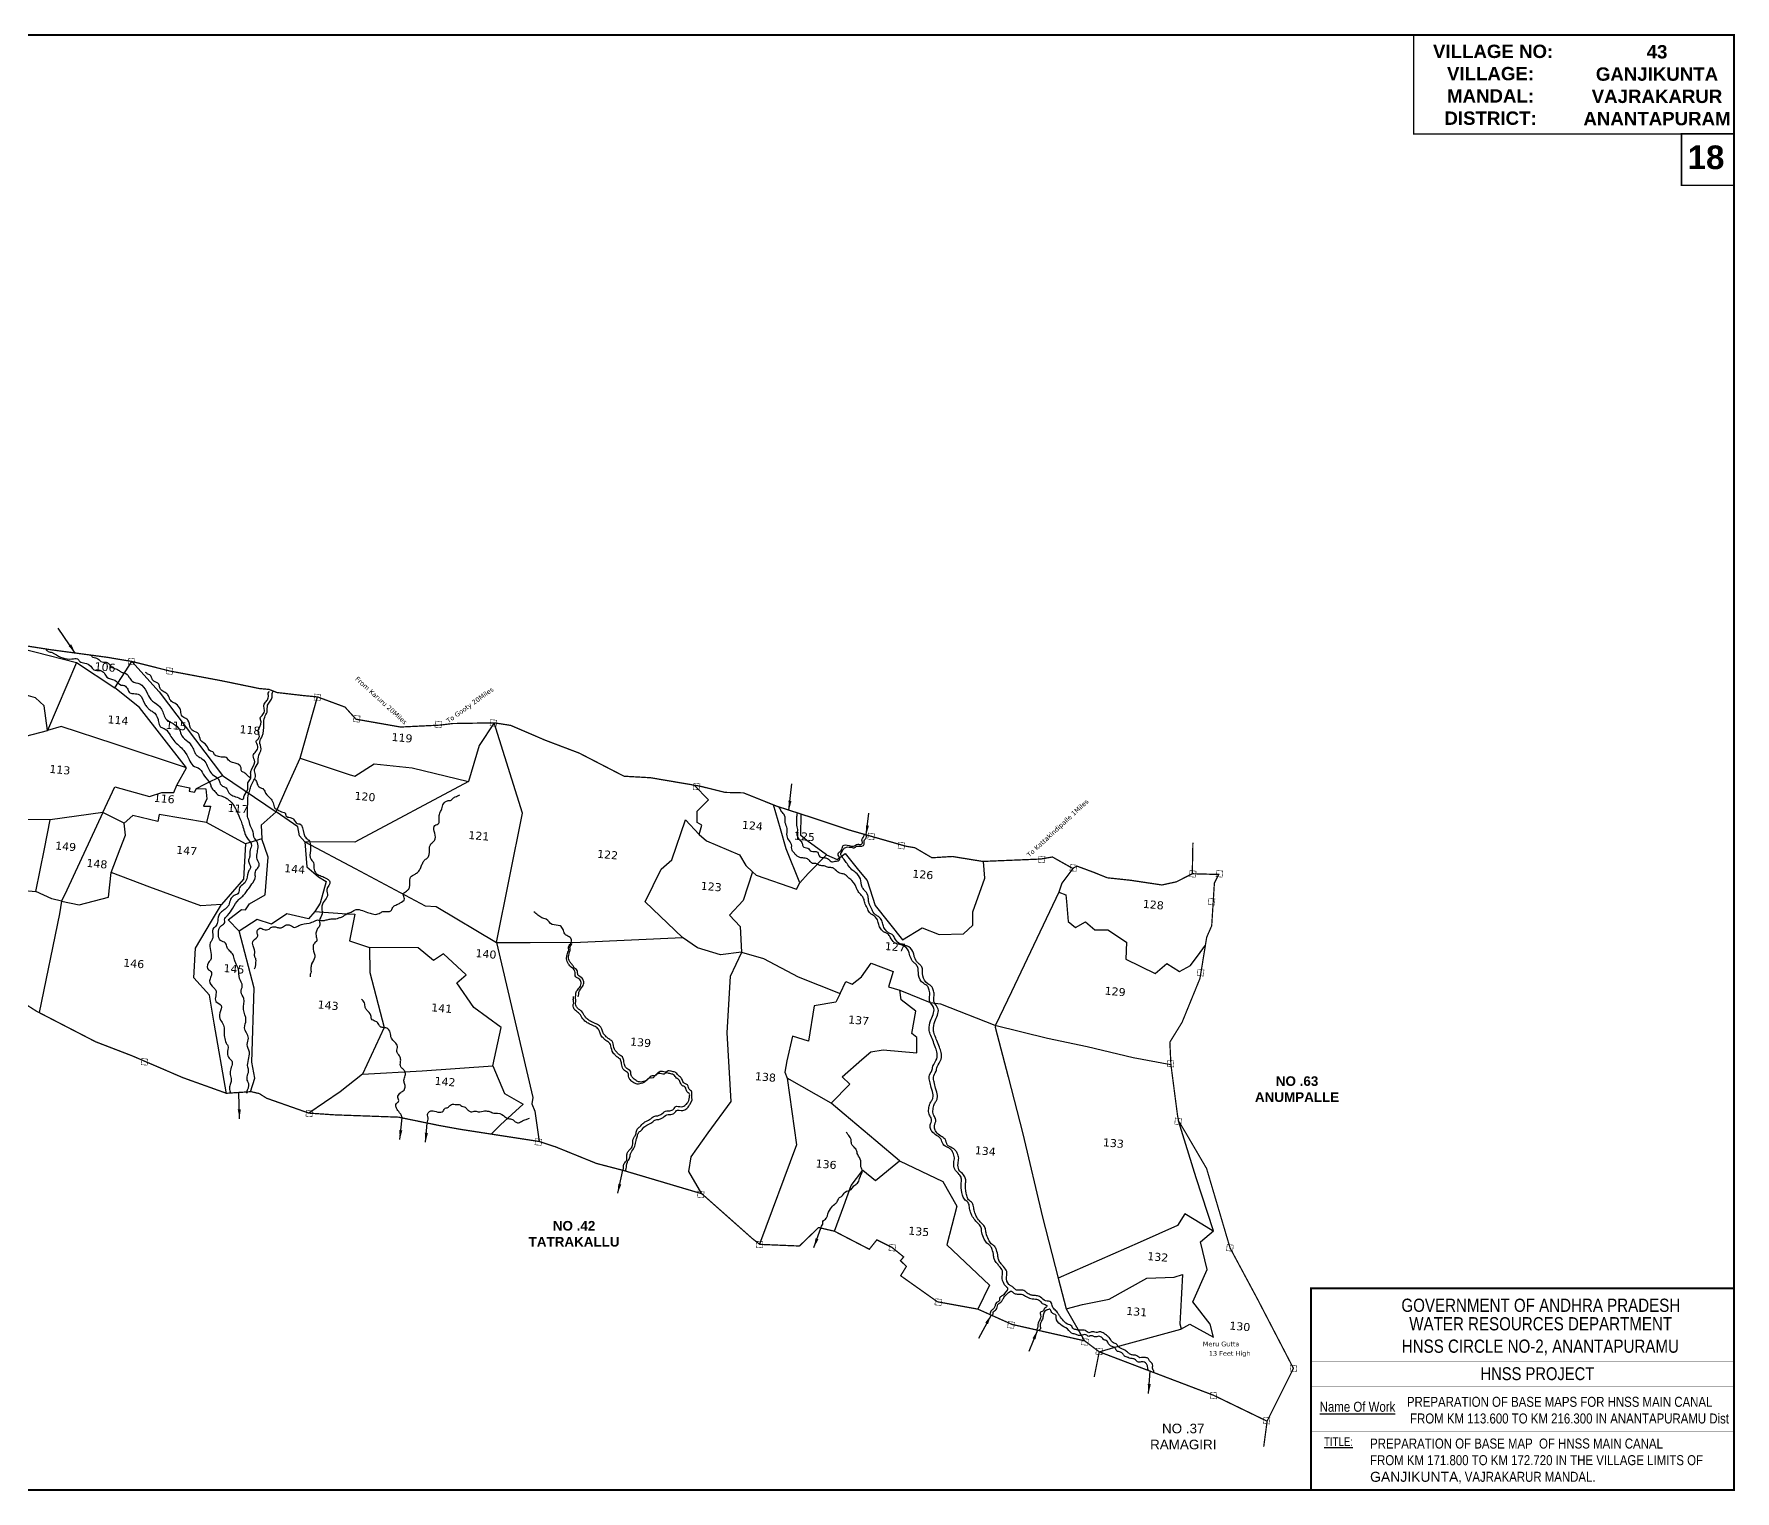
# Model space of a CAD drawing. Header units: inches. Extents: x 749926 to 764968, y 1657896 to 1663187.
# Drawn here: x 759567 to 764968, y 1657896 to 1662519 of the extents above; entities that cross this region are included whole.
import ezdxf
from ezdxf.enums import TextEntityAlignment as Align

# ---------------------------------------------------------------- set-up
doc = ezdxf.new("R2010")
doc.units = ezdxf.units.IN
doc.header["$MEASUREMENT"] = 0
doc.linetypes.add('ACAD_ISO02W100', pattern=[15, 12, -3])
for name, color, linetype in [('CSMark', 72, 'Continuous'), ('FRAME 025', 7, 'Continuous'), ('PLOT', 7, 'Continuous'), ('PLOT NO', 7, 'Continuous'), ('ROADS', 6, 'Continuous'), ('STRUCTURE', 5, 'Continuous'), ('TANKS-STREAM', 4, 'Continuous'), ('TITLEBLOCK', 7, 'Continuous'), ('VILLAGE BOUNDRY', 5, 'Continuous'), ('VILLAGE STONES', 240, 'Continuous')]:
    doc.layers.add(name, color=color, linetype=linetype)
doc.styles.add('ARIALN', font='ARIALN_1.TTF')
doc.styles.get("Standard").update_dxf_attribs({"font": 'verdana_0.ttf'})
doc.dimstyles.get("Standard").update_dxf_attribs({"dimtxt": 0.18, "dimasz": 0.18, "dimexe": 0.18, "dimexo": 0.0625, "dimgap": 0.09, "dimtad": 0, "dimtih": 1, "dimtoh": 1, "dimdec": 4, "dimzin": 0, "dimdsep": 46, "dimtxsty": 'Standard', "dimcen": 0.09, "dimadec": 0, "dimazin": 0, "dimtfac": 1, "dimtdec": 4, "dimtofl": 0, "dimtmove": 0, "dimatfit": 3, "dimfxl": 0, "dimtolj": 1, "dimtzin": 0, "dimarcsym": 0})

msp = doc.modelspace()

# ---------------------------------------------------------------- linework, layer by layer
at = {"layer": 'CSMark', "color": 5}
for points, const_width in [([(763947.7, 1662515.9), (764964.6, 1662515.9), (764964.6, 1662202), (763947.7, 1662202)], 4.25), ([(764964.6, 1662202), (764797.9, 1662202), (764797.9, 1662038.9), (764964.6, 1662038.9)], 5)]:
    msp.add_lwpolyline(points, close=True, dxfattribs=dict(at, const_width=const_width))
at = {"layer": 'FRAME 025', "lineweight": -3, "const_width": 1}
for points in [[(763621.1, 1658306.7), (764964.6, 1658306.7)], [(763621.1, 1658228.6), (764964.6, 1658228.6)], [(763621.1, 1658085), (764964.6, 1658085)]]:
    msp.add_lwpolyline(points, dxfattribs=at)
at = {"layer": 'PLOT'}
for points in [[(759331.5, 1660550.1), (759469.9, 1660583.4), (759570.3, 1660558.4), (759702.6, 1660524.1), (759610.7, 1660308.4)], [(759702.6, 1660524.1), (759824, 1660443.7), (759878.1, 1660527.9), (759965.2, 1660431.7), (760166, 1660166.2), (760335.8, 1660050.5), (760372.4, 1660132.4), (760412, 1660221.2), (760467.9, 1660415.2)], [(759541.9, 1660290.8), (759610.7, 1660308.4), (759599.4, 1660387), (759572.4, 1660412.5), (759437.4, 1660450.3), (759316.6, 1660482.6), (759295.9, 1660429.6)], [(760051.7, 1660190.5), (759901.8, 1660382.2), (759824, 1660443.7)], [(760427.5, 1659956), (760587, 1659870.7), (760809.1, 1659751.9), (760843.8, 1659750.4), (761035.5, 1659636), (761118.5, 1660046.2), (761028.8, 1660333.1), (760981.2, 1660260.9), (760946.3, 1660146.8)], [(759525.9, 1659802), (759573.3, 1659797.5), (759600.4, 1659933), (759619, 1660024.8), (759356.1, 1660028.6), (759275.2, 1660029.9), (759337.5, 1660217.5), (759333.6, 1660307.2)], [(759786.1, 1660048.7), (759824.1, 1660129.6), (759934.4, 1660099.7), (759973.1, 1660111.7), (760010.9, 1660111.7), (760021.2, 1660135), (760051.7, 1660190.5), (759821.8, 1660266.9), (759654, 1660321.2), (759610.7, 1660308.4)], [(760412, 1660221.2), (760567.7, 1660168.8), (760586.4, 1660164.3), (760647.5, 1660203.3), (760767.8, 1660190.4), (760946.3, 1660146.8), (760585.5, 1659954.7), (760427.5, 1659956), (760410, 1659974.9), (760405.5, 1660002.8), (760335.8, 1660050.5)], [(760021.2, 1660135), (760062.5, 1660126.9), (760060.5, 1660116.6), (760076.5, 1660113.5), (760083.2, 1660124.3), (760109.3, 1660139), (760166, 1660166.2)], [(760083.2, 1660124.3), (760112.8, 1660123.7), (760116, 1660092), (760106, 1660069.1), (760127.9, 1660069.1), (760115.5, 1660016.4)], [(761679.1, 1659979.1), (761687.4, 1660008), (761672.7, 1660017.3), (761672.7, 1660053), (761708.3, 1660088.6), (761663, 1660135.5)], [(761848, 1659860.5), (761860, 1659849.5), (761987.8, 1659804.9), (761999.1, 1659825.3), (761955.8, 1659933.5), (761937.8, 1659996.3), (761915.4, 1660072.6)], [(760335.8, 1660050.5), (760288.1, 1660007.9), (760290.6, 1659965.4), (760239.1, 1659948.7), (760115.5, 1660016.4), (759964.7, 1660042.6), (759960.7, 1660020.4), (759881.6, 1660039.3), (759853.4, 1660015.1), (759786.1, 1660048.7), (759619, 1660024.8)], [(759786.1, 1660048.7), (759671.1, 1659802.1), (759654.9, 1659767.5), (759623.6, 1659774.3)], [(759654.9, 1659767.5), (759710.3, 1659755.4), (759803.9, 1659780), (759812.7, 1659857.9), (759841.4, 1659933.7), (759857.6, 1659976.6), (759853.4, 1660015.1)], [(761035.5, 1659636), (761142.8, 1659636), (761302.2, 1659637.3), (761626.4, 1659651.4), (761507.8, 1659765.6), (761558.2, 1659869), (761592.4, 1659898.6), (761635.6, 1660025.3), (761679.1, 1659979.1), (761702.3, 1659958.7), (761806.9, 1659914), (761827.6, 1659880.8), (761848, 1659860.5), (761819.2, 1659769.4), (761775.4, 1659722.9), (761809, 1659686.9), (761813.6, 1659605.7), (761746.5, 1659596.8), (761674, 1659618.7), (761626.4, 1659651.4)], [(762083.3, 1659914.4), (762021.1, 1659959.3), (762001.7, 1659975.4), (762003.2, 1660043.4)], [(760239.1, 1659948.7), (760232, 1659837.1), (760162.2, 1659756.4), (760097.5, 1659751.9), (759935.1, 1659812.1), (759812.7, 1659857.9)], [(760427.5, 1659956), (760433.3, 1659876.2), (760470.8, 1659844.2), (760495.4, 1659830.1), (760476, 1659761.4), (760458.9, 1659733.9), (760438.9, 1659711.5), (760369.9, 1659727), (760321.2, 1659694.6), (760276.4, 1659708.7), (760219.2, 1659671.9), (760183.3, 1659708.5), (760225.9, 1659741.1), (760238.5, 1659740.1), (760251.2, 1659758.3), (760301.4, 1659787.6), (760310.7, 1659906.6), (760290.6, 1659965.4)], [(761999.1, 1659825.3), (762025.7, 1659854.7), (762083.3, 1659914.4), (762116.8, 1659899.3), (762143, 1659918), (762185, 1659866.1), (762212, 1659833.3), (762237.4, 1659753.4), (762324.5, 1659644.9), (762386.7, 1659682.7), (762440.6, 1659661.4), (762518.5, 1659663.9), (762547.6, 1659691.3), (762548.4, 1659733.4), (762585.7, 1659840.4), (762581.8, 1659893.4)], [(762865, 1659871.2), (762830.5, 1659824.7), (762820.7, 1659795.6), (762843.1, 1659787.3), (762845.5, 1659766.3), (762850.8, 1659702.8), (762874.3, 1659684.1), (762905.6, 1659702), (762935.6, 1659676.3), (762977, 1659676.2), (763036.2, 1659637.3), (763034.1, 1659583.5), (763127.3, 1659537.8), (763163.6, 1659569.6), (763203.6, 1659544.5), (763239.2, 1659563.3), (763270.1, 1659604.8), (763286.4, 1659627.9)], [(759623.6, 1659774.3), (759573.3, 1659797.5)], [(762820.7, 1659795.6), (762670.7, 1659479.8), (762620.4, 1659373.8), (762618.4, 1659367.7), (762659.8, 1659209.5), (762707.1, 1659028.4), (762769.6, 1658764.6), (762819.1, 1658571.2), (762844.1, 1658473.5), (762902.7, 1658372.1)], [(759654.9, 1659767.5), (759648, 1659727), (759584.1, 1659413.5)], [(760178.9, 1659156.2), (760139.8, 1659379.6), (760124.6, 1659468.4), (760074.3, 1659523.9), (760080.4, 1659618), (760131.2, 1659703.8), (760162.2, 1659756.4)], [(760458.9, 1659733.9), (760560.9, 1659727.3), (760585.9, 1659725.7), (760569.5, 1659641.1), (760632.8, 1659619.8), (760633.6, 1659540.7), (760678.8, 1659366.2), (760610.3, 1659217.9), (760539.3, 1659162.1)], [(760254.6, 1659161.9), (760268.7, 1659205.4), (760258.9, 1659256.6), (760266, 1659491.4), (760218.3, 1659673.3)], [(761035.5, 1659636), (761151.2, 1659144), (761148, 1659124.1), (761157.1, 1659100.9), (761171.6, 1659004.5)], [(760610.3, 1659217.9), (760799.4, 1659229), (761024, 1659244.8), (761050.6, 1659366.6), (760963.6, 1659429.9), (760909.9, 1659508), (760939.1, 1659533.2), (760867, 1659600.6), (760835.8, 1659579), (760786.6, 1659618.7), (760632.8, 1659619.8)], [(761687.6, 1658838.8), (761645.9, 1658909.1), (761653.8, 1658955.9), (761707.7, 1659031.6), (761781.1, 1659131.1), (761768, 1659349.6), (761778.4, 1659529.2), (761814.9, 1659605.3)], [(761813.6, 1659605.7), (761883.6, 1659585.4), (761993.8, 1659527), (762126.4, 1659474.7), (762145.1, 1659512.5), (762164.6, 1659503.8), (762194.9, 1659527.3), (762225.2, 1659570.7), (762295.5, 1659543.7), (762279.8, 1659495.2), (762316.2, 1659484.8), (762412.9, 1659445.5), (762444.8, 1659441.1), (762617.8, 1659373.8), (762784.9, 1659332.2), (762910.7, 1659305.9), (763057.2, 1659271), (763176.8, 1659248.8)], [(762126.4, 1659474.7), (762113.3, 1659446.6), (762044.2, 1659434.6), (762025.9, 1659322.9), (761975.3, 1659338.4), (761957.2, 1659260.4), (761950.6, 1659224.5), (761958.5, 1659205.9), (761988.4, 1658993.7), (761870.4, 1658678.9)], [(762098.3, 1659126), (762157.4, 1659186.5), (762133.2, 1659210.1), (762195.9, 1659264.9), (762223.9, 1659289.4), (762263.1, 1659295.1), (762370.6, 1659285.6), (762370.6, 1659334.5), (762354.4, 1659347.3), (762367, 1659418.4), (762320.4, 1659454), (762316.2, 1659484.8)], [(761024, 1659244.8), (761060.7, 1659156.6), (761120.7, 1659123.3), (761048.8, 1659057.9), (761019, 1659028.1)], [(762108.7, 1658719.8), (762138.1, 1658800), (762161.8, 1658864.7), (762198.8, 1658913.8), (762238.5, 1658880.8), (762314.8, 1658943.5), (762240.2, 1659006.4), (762139.4, 1659091.4), (762098.3, 1659126), (761958.5, 1659205.9)], [(760539.3, 1659162.1), (760440.3, 1659094.6)], [(762949.3, 1658337.2), (763002.6, 1658353.4), (763208.6, 1658409.4), (763237.3, 1658425.4), (763311.5, 1658384), (763301.9, 1658424.4), (763246.8, 1658496.2), (763291.6, 1658598.2), (763270.5, 1658686.2), (763312.1, 1658720.6), (763256.9, 1658889.1), (763200.9, 1659070)], [(762314.8, 1658943.5), (762452.4, 1658877.5), (762497.2, 1658799.2), (762465, 1658676.2), (762601.2, 1658548.3), (762563.9, 1658472.6)], [(763311.1, 1658719.8), (763275.3, 1658741.9), (763220.7, 1658775.1), (763198.2, 1658737.9), (763078.9, 1658685.1), (762819.1, 1658571.2)], [(762844.1, 1658473.5), (762896.1, 1658486.9), (762980.9, 1658504.5), (763100, 1658570.4), (763187.1, 1658573.9), (763213.4, 1658582.1), (763207, 1658463.7), (763204.8, 1658426.1), (763209.3, 1658409.6)]]:
    msp.add_lwpolyline(points, dxfattribs=at)
at = {"layer": 'STRUCTURE', "color": 5, "const_width": 6}
for points in [[(749929, 1662515.9), (764964.6, 1662515.9), (764964.6, 1657898.6), (749929, 1657898.6)], [(763621.4, 1658538.4), (764964.6, 1658538.4), (764964.6, 1657898.6), (763621.4, 1657898.6)]]:
    msp.add_lwpolyline(points, close=True, dxfattribs=at)
at = {"layer": 'TANKS-STREAM'}
for points in [[(759604.7, 1660567.6), (759612.7, 1660559.7), (759624.7, 1660556.3), (759632.6, 1660552.3), (759687.7, 1660535.9), (759705.4, 1660536.1), (759713.1, 1660528), (759728.4, 1660522.6), (759747.9, 1660512.6), (759757.4, 1660501.3), (759778, 1660499.2), (759790.2, 1660491.3), (759798.3, 1660478), (759823.7, 1660468.1), (759844.6, 1660453), (759854.6, 1660451.2), (759864.8, 1660439.6), (759871.6, 1660428.8), (759884.8, 1660426.1), (759901.8, 1660421.8), (759919, 1660392.9), (759926.5, 1660383.1), (759934, 1660375.2), (759944.9, 1660368.4), (759961.1, 1660344), (759964.8, 1660328.3), (759970.2, 1660319.9), (759984.1, 1660313.5), (759999.2, 1660293.8), (760010.9, 1660277), (760042.9, 1660245.2), (760059.9, 1660217.3), (760071.9, 1660197.9), (760093.1, 1660186.8), (760108.2, 1660164.3), (760126.3, 1660140.2), (760130.5, 1660128.2), (760139, 1660117.9), (760144.7, 1660111.9), (760150, 1660105.5), (760165.2, 1660099.9), (760179.4, 1660093.1), (760188.3, 1660086.4), (760207.1, 1660061.3), (760214.2, 1660045.8), (760227.7, 1660012.8), (760230.9, 1660002.9), (760236.9, 1659981.7), (760242.9, 1659969.3), (760257.9, 1659943.2), (760252.2, 1659925.2), (760252.6, 1659909.6), (760249.4, 1659900.7), (760250.1, 1659888), (760254.7, 1659873.5), (760249.7, 1659864.3), (760243, 1659837.9), (760233, 1659821.9), (760219.9, 1659809.5), (760216.7, 1659793.3), (760203.3, 1659785.5), (760191.2, 1659773.4), (760185.6, 1659754.7), (760178.1, 1659745.8), (760169.3, 1659738.4), (760156.5, 1659727.1), (760150.8, 1659704.5), (760146.2, 1659689.7), (760135.6, 1659678), (760135.2, 1659657.1), (760133.4, 1659645.8), (760128.1, 1659637.3), (760126, 1659630.2), (760127.4, 1659580.4), (760120, 1659570.1), (760121, 1659549.6), (760129.2, 1659544), (760129.2, 1659528.4), (760124.9, 1659514.2), (760137.3, 1659493), (760144.4, 1659485.2), (760145.1, 1659448.9), (760161.8, 1659435.8), (760157.2, 1659412.4), (760160, 1659389.8), (760168.9, 1659374.2), (760171.4, 1659356.5), (760177.7, 1659316.9), (760182.4, 1659308.8), (760181.3, 1659284.4), (760187.3, 1659269.1), (760195.1, 1659261), (760190.2, 1659226.4), (760192.3, 1659208.7), (760193.3, 1659201.3), (760191.6, 1659188.6), (760188, 1659174.1), (760189.4, 1659165.6), (760189.9, 1659158.4)], [(759746.7, 1660548.2), (759754.7, 1660541.5), (759769.9, 1660536.6), (759783.8, 1660526.2), (759799.7, 1660525), (759811.8, 1660511.7), (759827.1, 1660504.7), (759838.3, 1660498.8), (759845, 1660493.4), (759854.9, 1660491.8), (759868.9, 1660478.5), (759878.9, 1660465.4), (759903.1, 1660456.6), (759924.2, 1660432.2), (759937.9, 1660407.6), (759963.5, 1660387.5), (759972.2, 1660376), (759987.7, 1660344.1), (760008.9, 1660330.8), (760029.1, 1660311.9), (760037.2, 1660291.7), (760055.6, 1660274.2), (760069.3, 1660257), (760077, 1660241.2), (760082.4, 1660231.2), (760090.6, 1660225.2), (760102.2, 1660218.1), (760115.3, 1660201.5), (760134.1, 1660169.5), (760152, 1660156.2), (760157.2, 1660143.3), (760166.1, 1660132.3), (760177.2, 1660126.7), (760186.1, 1660111.3), (760217.2, 1660094.8), (760230.9, 1660090.8), (760234.7, 1660101), (760245.9, 1660122.6), (760246.7, 1660142.3), (760254.6, 1660155.6), (760255.5, 1660167.9), (760255.7, 1660178.9), (760268, 1660209.6), (760263.4, 1660228.7), (760271.9, 1660242.4), (760278.2, 1660258.1), (760272.8, 1660275.2), (760278.6, 1660281.2), (760282.8, 1660289.7), (760278.8, 1660305.3), (760288.8, 1660336.4), (760285.7, 1660347.7), (760294, 1660359.5), (760299, 1660373.4), (760297.2, 1660388.8), (760304.4, 1660401.2), (760308.2, 1660406.4), (760311.3, 1660412.9), (760311.3, 1660426.8), (760314.4, 1660433.9)], [(760255.3, 1660157.7), (760244.7, 1660166.3), (760234.1, 1660175.5), (760226.1, 1660180.3), (760225.4, 1660190.4), (760197.1, 1660207.5), (760187.9, 1660212.5), (760177.8, 1660222.6), (760161.3, 1660224.7), (760152.8, 1660226.8), (760140.8, 1660231.8), (760135.1, 1660241.2), (760128, 1660243.7), (760115.1, 1660261.4), (760096.3, 1660278.5), (760089.8, 1660298), (760072.4, 1660307.9), (760064.3, 1660316.3), (760056.3, 1660341.7), (760047.1, 1660347.9), (760035.4, 1660357.1), (760033.8, 1660366), (760029.2, 1660381.1), (760014.5, 1660395.1), (760001.3, 1660403.9), (759994, 1660419.1), (759986.9, 1660427.3), (759973.1, 1660435.4), (759966.9, 1660445), (759963.9, 1660455.3), (759947.6, 1660465.5), (759943.7, 1660469.2), (759940.9, 1660476.8), (759938.1, 1660482.3), (759934.7, 1660485.3), (759929, 1660487.8), (759925.3, 1660490.3), (759920.9, 1660492.6)], [(760243, 1659157.5), (760246.9, 1659172.6), (760249.9, 1659183.3), (760244.3, 1659199.7), (760246.7, 1659219), (760248.9, 1659228.3), (760246.1, 1659240.6), (760251.1, 1659287.8), (760244.6, 1659312.2), (760248.1, 1659332.6), (760236, 1659365.5), (760240.4, 1659389.7), (760232.4, 1659423.7), (760233.6, 1659458.6), (760224.7, 1659478.8), (760228.7, 1659498.5), (760220.3, 1659521.7), (760216.5, 1659550.6), (760209.2, 1659567.7), (760203.8, 1659580.9), (760199.2, 1659597.3), (760189.5, 1659608.8), (760180.5, 1659620.1), (760175.4, 1659634), (760159.5, 1659642.7), (760153.1, 1659662.4), (760162.5, 1659690.5), (760172.8, 1659699.4), (760172.6, 1659708.4), (760181.7, 1659722.1), (760198.2, 1659745.1), (760217.7, 1659772.4), (760230, 1659783.3), (760239.6, 1659794.6), (760249.1, 1659807.3), (760262.8, 1659826.8), (760270.2, 1659845.8), (760269.2, 1659856.7), (760276.9, 1659871), (760282.3, 1659882.3), (760276, 1659900), (760278.9, 1659937.2), (760274.6, 1659957.5), (760266.4, 1659968.6), (760263.6, 1659986.3), (760252.1, 1660012), (760250.3, 1660021.7), (760246.7, 1660031.6), (760244.8, 1660051.3), (760245.9, 1660073.7), (760247.5, 1660101.8), (760252.5, 1660119.5), (760257.3, 1660134.4), (760270.2, 1660167.5), (760267.8, 1660184.9), (760278.7, 1660206.1), (760279.7, 1660223.8), (760288.3, 1660251.1), (760284.1, 1660272.3), (760291.5, 1660290.6), (760296.8, 1660328.4), (760299.8, 1660351.1), (760307.4, 1660367.3), (760309.1, 1660388.8), (760323.3, 1660414.5), (760323.1, 1660424.1), (760327, 1660433.9)], [(760267.8, 1660155), (760272.1, 1660149.8), (760276.4, 1660138), (760282.4, 1660129.6), (760296.5, 1660122.1), (760302.6, 1660110.1), (760320, 1660090.7), (760327.6, 1660075), (760335, 1660059.8), (760339.1, 1660058), (760348.7, 1660052.7), (760357.3, 1660049.8), (760364.2, 1660047.3), (760367.4, 1660038.3), (760380.4, 1660032.4), (760390.9, 1660027.5), (760402.9, 1660013.7), (760411, 1660012.3), (760423.9, 1659981.7), (760429.5, 1659969.9), (760439.6, 1659960.6), (760445.2, 1659946.5), (760444.7, 1659928.5), (760447.4, 1659899.1), (760455, 1659888.8), (760455.8, 1659879.7), (760457.7, 1659863.6), (760464.6, 1659854.2), (760479.6, 1659846.9), (760495.8, 1659839.5), (760502.9, 1659833.9), (760507.1, 1659828.5), (760497, 1659804.1), (760499, 1659784), (760495.1, 1659775.6), (760483, 1659758.2), (760480.8, 1659743.3), (760482.1, 1659726.7), (760474, 1659705.4), (760475.2, 1659692.1), (760467.8, 1659680.1), (760463.2, 1659669.2), (760463.4, 1659654.4), (760464.2, 1659639.7), (760460.5, 1659636.6), (760454.1, 1659626.3), (760453.6, 1659614.5), (760459, 1659589.5), (760448.9, 1659568.8), (760446.7, 1659556.3), (760446.7, 1659547.7), (760446.7, 1659539.8), (760444.5, 1659534.9), (760444.5, 1659527.6)], [(760267.6, 1659552.2), (760271, 1659561.6), (760272, 1659573.4), (760272, 1659582.8), (760268.1, 1659592.1), (760268.1, 1659602.5), (760267.6, 1659612.3), (760263.1, 1659625.6), (760263.6, 1659641.8), (760278.4, 1659656.8), (760275.5, 1659668.1), (760277.9, 1659677), (760284.3, 1659681.4), (760297.2, 1659677), (760306, 1659676.5), (760313.9, 1659678.5), (760319.3, 1659683.4), (760331.7, 1659685.9), (760342.5, 1659683.4), (760352.4, 1659682.9), (760365.7, 1659690.8), (760381.4, 1659690.3), (760393.8, 1659683.9), (760408.5, 1659690.3), (760440.7, 1659697.2), (760458, 1659704.1), (760467.4, 1659707.6), (760474.1, 1659706.7), (760483.6, 1659705.6), (760495, 1659707.6), (760507.8, 1659710.5), (760520.1, 1659711), (760530.5, 1659712), (760540.8, 1659715.9), (760546.2, 1659717.9), (760560.8, 1659727.3), (760574.8, 1659732.7), (760585.2, 1659739.1), (760626.3, 1659731.2), (760642.1, 1659726.8), (760651.4, 1659725.3), (760666.7, 1659730.2), (760677.1, 1659734.7), (760685.9, 1659734.7), (760691.8, 1659734.7), (760700.2, 1659736.1), (760706.1, 1659747), (760713, 1659753.4), (760724.9, 1659758.8), (760729.8, 1659761.7), (760743.6, 1659774.5), (760739.7, 1659789.1), (760749.6, 1659799.4), (760757, 1659805.8), (760760.4, 1659816.2), (760760.9, 1659834.4), (760762.9, 1659843.7), (760777.2, 1659853.1), (760786.6, 1659860.5), (760791, 1659865.4), (760796.4, 1659877.7), (760801.8, 1659889), (760808.3, 1659898.4), (760813.2, 1659901.8), (760820.1, 1659909.2), (760822.8, 1659936.9), (760825.7, 1659946.1), (760835.1, 1659956), (760840.9, 1659964.5), (760837.8, 1659989.5), (760840.2, 1660007.1), (760853, 1660014.6), (760853.7, 1660024.7), (760853.2, 1660035.3), (760856.9, 1660049.6), (760862.2, 1660060), (760867, 1660076.6), (760872.6, 1660082.1), (760882.3, 1660086.5), (760890, 1660086.5), (760897, 1660093.2), (760905, 1660097.8), (760918.8, 1660104.6)], [(762164.2, 1659833.1), (762151.1, 1659843.4), (762145.2, 1659849.6), (762133.6, 1659854.2), (762125.9, 1659855.9), (762111.3, 1659866.7), (762103, 1659872.7), (762090, 1659874.1), (762076.1, 1659879), (762062.2, 1659880.9), (762054.5, 1659884.6), (762043.7, 1659887.2), (762038.5, 1659887.2), (762029.2, 1659895.9), (762020.4, 1659902.4), (762011.5, 1659904), (761998.2, 1659905.9), (761990.7, 1659909.9), (761978.4, 1659922.6), (761973.9, 1659929.2), (761972.3, 1659946.9), (761968.2, 1659955.4), (761959.2, 1659970.4), (761958.4, 1659989.9), (761958.3, 1659997.9), (761952.5, 1660015.7), (761950.3, 1660039.2), (761941.1, 1660051.2), (761933.5, 1660066)], [(761990.5, 1660047.6), (761988.8, 1660037.6), (761988.3, 1660025.8), (761988.6, 1660019.1), (761988.6, 1660008.1), (761991.1, 1659990.2), (761989.6, 1659977.5), (761993.6, 1659966.9), (762003.1, 1659956.5), (762006.2, 1659950.6), (762008.9, 1659940.6), (762024, 1659934.9), (762034.6, 1659926.1), (762054.3, 1659922.8), (762062.7, 1659908), (762074.7, 1659905.5), (762086.5, 1659902.7), (762092.3, 1659898), (762097.8, 1659892.7), (762102.9, 1659892.3), (762111.4, 1659894.1), (762119.3, 1659895.1), (762123.5, 1659896.9), (762125.4, 1659900.3), (762120.6, 1659913.4), (762121.5, 1659920.8), (762129.7, 1659927.5), (762135.7, 1659942.4), (762155, 1659944.2), (762168.7, 1659941.7), (762182.6, 1659947.8), (762192.2, 1659947.4), (762196.6, 1659950), (762196.4, 1659958.7), (762195.9, 1659961.6), (762201.1, 1659971.5), (762203.3, 1659979.3)], [(763121.6, 1658270.3), (763122.4, 1658276.4), (763119, 1658282.1), (763118.8, 1658296.7), (763114.2, 1658303), (763109.1, 1658308.8), (763103.8, 1658316.7), (763092.9, 1658318.8), (763083.2, 1658318.6), (763074.5, 1658319.8), (763069.1, 1658324.8), (763059.9, 1658326.5), (763049.1, 1658328.8), (763041.3, 1658333.8), (763030.5, 1658342.4), (763015.1, 1658349.5), (763008.8, 1658355.1), (763003, 1658362.2), (762991.3, 1658367.7), (762981.3, 1658382.4), (762974.2, 1658387.6), (762965, 1658395.5), (762958.8, 1658398.7), (762949.2, 1658400.9), (762942.8, 1658398.7), (762928.2, 1658401), (762916.6, 1658397.8), (762905.4, 1658404.9), (762887.8, 1658405.6), (762874.8, 1658407.8), (762865.2, 1658412.1), (762861.8, 1658418.3), (762848.1, 1658424.9), (762832.7, 1658439.5), (762824.9, 1658449.1), (762819.3, 1658457.9), (762814.5, 1658464.8), (762803.8, 1658475.2), (762798.9, 1658487.9), (762795.9, 1658494.5), (762779, 1658499.2), (762763, 1658510.5), (762756.6, 1658513.6), (762743.9, 1658515.6), (762733.2, 1658517), (762720.6, 1658523.8), (762713.3, 1658529.6), (762698.6, 1658532.9), (762686.6, 1658532.9), (762678.5, 1658539.5), (762671, 1658545.3), (762662.5, 1658551), (762654.9, 1658575.3), (762655.8, 1658592), (762645.1, 1658607.4), (762638.1, 1658616.5), (762630.1, 1658627.8), (762627.7, 1658639.8), (762622.8, 1658660.3), (762617.4, 1658670.9), (762606.4, 1658680.3), (762598, 1658693.3), (762590, 1658714.3), (762587.8, 1658728.5), (762580.5, 1658740.5), (762568.8, 1658752.7), (762558.6, 1658768), (762554, 1658778.6), (762550.8, 1658794.1), (762546.2, 1658809.5), (762534.6, 1658819.5), (762528.8, 1658832.8), (762526.8, 1658840.6), (762524.9, 1658871.9), (762525.1, 1658886.3), (762518.5, 1658898.4), (762504, 1658915), (762501.1, 1658934.9), (762503, 1658951.2), (762498.1, 1658967.8), (762492.2, 1658977.3), (762482.6, 1658983.9), (762466.9, 1658994.4), (762460, 1659011.5), (762446.4, 1659021.8), (762431.6, 1659035.3), (762426.2, 1659046.9), (762427.3, 1659058.9), (762430.1, 1659067.7), (762429, 1659077.3), (762422.7, 1659089.7), (762421.7, 1659106.3), (762425.3, 1659122.1), (762431.2, 1659132.9), (762435.1, 1659141), (762433.6, 1659160.9), (762429.3, 1659174.2), (762424.8, 1659193.5), (762422.8, 1659208.6), (762431.1, 1659227.8), (762434.9, 1659241.4), (762447.1, 1659265.5), (762447.1, 1659286.8), (762442.1, 1659303.6), (762434.1, 1659324.6), (762426.2, 1659343.4), (762422.7, 1659358.8), (762427.3, 1659385.4), (762435.3, 1659405.9), (762438, 1659424.9), (762424.2, 1659448.9), (762425, 1659474.8), (762422.9, 1659482.8), (762418.6, 1659494.8), (762404.7, 1659504.7), (762389.1, 1659530.7), (762385.7, 1659558.4), (762378.3, 1659567), (762371.3, 1659574), (762367.9, 1659578), (762365.4, 1659583.5), (762361.8, 1659591.9), (762359.8, 1659601.7), (762344.5, 1659621.9), (762328.8, 1659628.1), (762312.6, 1659633.5), (762299.4, 1659651), (762291.8, 1659661.3), (762282.6, 1659665.5), (762274.1, 1659672.1), (762265.4, 1659684.1), (762261.5, 1659698), (762258.6, 1659705.9), (762250.4, 1659716.9), (762240.7, 1659723), (762233.8, 1659729), (762226.1, 1659744), (762218.4, 1659760.3), (762216.4, 1659774.5), (762214.6, 1659785.6), (762203.4, 1659802.3), (762196.5, 1659812.1), (762190.9, 1659838.4), (762176.4, 1659857.5), (762164.2, 1659866.8), (762151, 1659882.7), (762141.3, 1659896.6), (762131.8, 1659910), (762128.6, 1659918.3), (762133.3, 1659924.5), (762137.9, 1659933.7), (762146.9, 1659938.7), (762164.5, 1659937.2), (762171.6, 1659936.8), (762180.1, 1659941.5), (762195.3, 1659941.8), (762203.3, 1659948.2), (762202.7, 1659959), (762209.5, 1659968.5), (762209.5, 1659977.6)], [(761287.8, 1659471.4), (761288.6, 1659478.5), (761297.6, 1659491.2), (761304.1, 1659505.6), (761300.1, 1659518.7), (761287.5, 1659526.8), (761284.5, 1659545.4), (761273.2, 1659557.8), (761264.4, 1659567.4), (761258.3, 1659585), (761259.8, 1659596.9), (761262.3, 1659604.9), (761265, 1659612.8), (761263.9, 1659621.5), (761271, 1659632.1), (761273.8, 1659640.1), (761271.9, 1659649.3), (761258.5, 1659658.2), (761252.4, 1659664), (761247.4, 1659677.2), (761237.4, 1659688.6), (761212.9, 1659693.2), (761193, 1659709.7), (761179.4, 1659714.7), (761167.3, 1659722.8), (761153.9, 1659733.6)], [(761294.7, 1659463.5), (761296.9, 1659472.4), (761297.2, 1659478.3), (761308.8, 1659496.6), (761312.6, 1659510.8), (761307.6, 1659522.4), (761294.4, 1659533.9), (761292.8, 1659544.1), (761289.9, 1659550.6), (761284, 1659554.4), (761279.2, 1659561.6), (761271.5, 1659570.9), (761266.7, 1659579.2), (761264, 1659593), (761265.9, 1659599.7), (761267.5, 1659605.8), (761268.6, 1659608.3), (761270, 1659613.9), (761268.9, 1659620), (761274.8, 1659633.4), (761273.3, 1659637)], [(761436.6, 1658913.2), (761438.6, 1658917.7), (761438.4, 1658926.3), (761443.2, 1658937.1), (761447.7, 1658942.5), (761449.4, 1658959.5), (761451.8, 1658970.1), (761457.9, 1658977.9), (761464, 1658984.2), (761468.9, 1659001.9), (761469.7, 1659012), (761474.1, 1659020.1), (761478.6, 1659030.7), (761482.6, 1659043.2), (761491.2, 1659051.6), (761503.2, 1659064.3), (761509.6, 1659068.5), (761525.6, 1659076.6), (761535.3, 1659084.2), (761547.5, 1659086.5), (761557.2, 1659090), (761572.6, 1659100.8), (761581.6, 1659101.9), (761589.6, 1659102.7), (761599.8, 1659109.2), (761603.1, 1659114.4), (761623.6, 1659114.8), (761636.5, 1659121.5), (761644.3, 1659130.4), (761648.7, 1659150), (761648.9, 1659154.5), (761644.4, 1659159.4), (761637.6, 1659169), (761634.5, 1659177.5), (761626.6, 1659181.5), (761622.2, 1659185.3), (761616.3, 1659197.9), (761607.4, 1659206), (761602.7, 1659210.8), (761598.1, 1659216.2), (761585.9, 1659219.9), (761580.7, 1659221.2), (761573, 1659221.7), (761567.6, 1659218.3), (761559.6, 1659219.2), (761551.4, 1659220.3), (761539, 1659213.7), (761532.8, 1659206.6), (761524.7, 1659206.2), (761519.9, 1659205.3), (761508, 1659194.7), (761499.1, 1659189.7), (761482.3, 1659186.8), (761471.5, 1659191.2), (761460.8, 1659200), (761455.8, 1659207.9), (761453.7, 1659221.3), (761441.8, 1659229.7), (761435.7, 1659238.8), (761432.3, 1659254.6), (761428, 1659266.4), (761417.4, 1659273.6), (761411.1, 1659280.3), (761405.6, 1659286.3), (761398.9, 1659308), (761395.3, 1659316), (761385.6, 1659323.3), (761377, 1659330.5), (761366.7, 1659342.4), (761362.9, 1659354.1), (761357.8, 1659362.4), (761345.3, 1659370.9), (761329.8, 1659378.1), (761318.4, 1659384.9), (761309.5, 1659394.1), (761299.3, 1659410.1), (761286.1, 1659420.7), (761280.2, 1659430), (761279.4, 1659438.9), (761280.8, 1659443.3), (761279.8, 1659452.3), (761280.5, 1659464.7)], [(760736.4, 1659079.4), (760734.6, 1659086.2), (760728, 1659095.9), (760718.3, 1659110.4), (760716.3, 1659121.5), (760721, 1659127.9), (760724.7, 1659131.7), (760722.7, 1659144.7), (760729.1, 1659158), (760739.9, 1659165.5), (760745.9, 1659176.5), (760743.5, 1659188.8), (760741.7, 1659199.1), (760746.1, 1659214.1), (760745.4, 1659225.8), (760739.1, 1659234), (760731.6, 1659241.9), (760731.1, 1659256.7), (760730.9, 1659268.8), (760722.9, 1659282.9), (760719.2, 1659290.6), (760721.4, 1659306.5), (760713.2, 1659319.9), (760701.9, 1659332.3), (760698.2, 1659350.6), (760687.7, 1659364.2), (760675.6, 1659366), (760666.5, 1659369.1), (760657.7, 1659382.5), (760646.9, 1659387.6), (760641.2, 1659391.1), (760636.5, 1659404.8), (760624.4, 1659421.1), (760619.1, 1659429.7), (760616.6, 1659444.4), (760612.7, 1659451.2), (760607.6, 1659455)], [(760815.6, 1659063.2), (760818, 1659070.9), (760819.2, 1659079.1), (760816.7, 1659088.1), (760820.5, 1659097.7), (760830, 1659102.4), (760849, 1659098), (760866.1, 1659101), (760872.7, 1659110.2), (760879.2, 1659111.6), (760886.4, 1659117.4), (760892.6, 1659122.1), (760909.2, 1659121.8), (760916.8, 1659121.8), (760928.9, 1659115.7), (760936.3, 1659113.6), (760941, 1659108.3), (760947.4, 1659102.3), (760957.2, 1659099.1), (760965.3, 1659100.9), (760977.8, 1659099.1), (760997.9, 1659101.4), (761008.7, 1659100.8), (761018, 1659098.2), (761023.3, 1659095.3), (761032.3, 1659095), (761058.4, 1659086.7), (761070.7, 1659077.8), (761083.4, 1659075.9), (761093.1, 1659069.3), (761102.7, 1659063.9), (761115, 1659068.5), (761129.4, 1659074.6), (761140, 1659078.5)], [(762065.3, 1658730), (762068, 1658735.4), (762071.4, 1658742.2), (762072.1, 1658750.8), (762082.5, 1658760.8), (762086.1, 1658769.2), (762095.8, 1658790.9), (762109.7, 1658805.8), (762117.2, 1658812.8), (762123, 1658824.8), (762131.4, 1658830.5), (762142.7, 1658844.1), (762161.9, 1658852.4), (762170.1, 1658863.6), (762181.7, 1658872.3), (762188.1, 1658887.1), (762193.9, 1658900.7), (762196.3, 1658914.5), (762192.6, 1658924.4), (762192.2, 1658943.4), (762182.4, 1658963.1), (762177.9, 1658977.6), (762168.4, 1658989.5), (762163, 1658997.3), (762161.5, 1659010.4), (762156.5, 1659020), (762146.2, 1659034.3)], [(762648.9, 1658521.3), (762643, 1658515.8), (762633.6, 1658509.8), (762630.9, 1658497.5), (762624.9, 1658495.1), (762619.1, 1658485.2), (762615.7, 1658476.8), (762613, 1658472.7), (762608, 1658469.3), (762601.8, 1658455.6)], [(762609.8, 1658452.9), (762611.6, 1658455.3), (762612.2, 1658462), (762622.2, 1658471.4), (762625, 1658478.4), (762627.5, 1658487.4), (762639.6, 1658497.8), (762644.8, 1658506.2), (762649, 1658512.2), (762666.4, 1658528.5), (762668.6, 1658529.6), (762671.2, 1658529.4), (762675.7, 1658525.3), (762680.1, 1658522.4), (762691.6, 1658520.3), (762702.1, 1658520), (762710.2, 1658517.1), (762719.1, 1658511.2), (762736.2, 1658505.5), (762747, 1658504.7), (762759.1, 1658500.3), (762768, 1658491), (762774.4, 1658488.9), (762781.2, 1658485.6), (762783.1, 1658481.7), (762774.8, 1658473.2), (762772.7, 1658468.1), (762762.9, 1658462.9), (762763.1, 1658453.1), (762760.5, 1658438.6), (762756.4, 1658431.5), (762754.1, 1658424.2), (762754.1, 1658417.2), (762753.2, 1658412.9), (762750.8, 1658408)], [(763105.1, 1658277.9), (763103.5, 1658283), (763102.8, 1658290.1), (763098.9, 1658298.8), (763084.9, 1658305.7), (763078.9, 1658304.1), (763068.6, 1658307.1), (763059.1, 1658314.8), (763048.3, 1658316), (763041, 1658318.8), (763038, 1658319.9), (763031.6, 1658322), (763025.3, 1658329.5), (763016.3, 1658336.3), (763004.9, 1658340), (762998.4, 1658350.4), (762990, 1658353.8), (762980.7, 1658360.2), (762974.4, 1658370.5), (762967.5, 1658374.7), (762963.9, 1658374.7), (762961.1, 1658379.6), (762956.1, 1658383.3), (762951.4, 1658386.1), (762938.3, 1658384.2), (762930.2, 1658386.4), (762919.7, 1658387.7), (762916.7, 1658386.2), (762910.2, 1658389.9), (762895.1, 1658390.2), (762883.3, 1658388.8), (762873.3, 1658393.6), (762866.7, 1658394.1), (762848.2, 1658409.7), (762825.9, 1658423.4), (762812.7, 1658445.9), (762812.1, 1658452.6), (762798.8, 1658461.9), (762792, 1658472.2), (762787.8, 1658471.5), (762779.4, 1658467.8), (762771.9, 1658456.9), (762770, 1658443.7), (762764, 1658430.7), (762761.5, 1658418), (762762.8, 1658410.5), (762757.9, 1658404.8)]]:
    msp.add_spline(points, degree=3, dxfattribs=at)
for points, knots in [([(762184.1, 1659797.7), (762181.3, 1659802.2), (762179.2, 1659808.6), (762175.5, 1659817.6), (762172.8, 1659822.9), (762164.2, 1659833.1)], [2017.239366, 2017.239366, 2017.239366, 2017.239366, 2022.304051, 2034.229936, 2048.103876, 2048.103876, 2048.103876, 2048.103876]), ([(762648.9, 1658521.3), (762658.2, 1658532.8), (762661.1, 1658537.7), (762656.6, 1658541.1), (762643.6, 1658554.6), (762639.1, 1658574.4), (762645.4, 1658595.2), (762632.4, 1658607.3), (762624.3, 1658619.1), (762615.2, 1658628.6), (762614.1, 1658644.8), (762610.6, 1658659.2), (762604.3, 1658674.4), (762591.5, 1658681.5), (762583.1, 1658697.2), (762575.6, 1658713.2), (762575.6, 1658730.7), (762566.7, 1658743.7), (762554.1, 1658754.3), (762545.8, 1658767.7), (762539.3, 1658781.7), (762537.2, 1658795.8), (762535.1, 1658812.8), (762519.3, 1658819.8), (762515.7, 1658832.7), (762511.1, 1658849.9), (762510.2, 1658868), (762513.1, 1658888.3), (762503.9, 1658903.2), (762488, 1658914.7), (762486.1, 1658935.8), (762491.2, 1658953.4), (762485.6, 1658967.9), (762479.2, 1658980), (762467.1, 1658987.1), (762450.3, 1658993.7), (762449.4, 1659015.1), (762431.2, 1659023.6), (762418.8, 1659034.6), (762411.3, 1659048.3), (762412.9, 1659060.1), (762417.3, 1659069.5), (762415.9, 1659081), (762406.9, 1659091.8), (762407.8, 1659108.2), (762410.3, 1659123.1), (762417.2, 1659133.7), (762423.8, 1659146), (762421, 1659161.2), (762414.6, 1659177.8), (762411.8, 1659193.7), (762406.5, 1659212.8), (762418.3, 1659227.1), (762420.8, 1659247.9), (762436.1, 1659264.6), (762434.5, 1659287.8), (762427.9, 1659307), (762421.2, 1659326), (762412.6, 1659343.6), (762407.1, 1659364.2), (762412.5, 1659386.3), (762421.7, 1659406.2), (762428.6, 1659430.6), (762404.1, 1659448.7), (762414, 1659471.3), (762408.6, 1659486), (762406.2, 1659499.4), (762385.5, 1659507.1), (762371.8, 1659531), (762377.3, 1659556.6), (762364.9, 1659568.6), (762358.8, 1659574.8), (762353.7, 1659579.9), (762351.5, 1659586.4), (762347.4, 1659593.9), (762346.5, 1659608.9), (762334, 1659624.2), (762315.4, 1659630.4), (762295.9, 1659633.8), (762287.2, 1659650.1), (762279.9, 1659664), (762268.3, 1659666.7), (762259.3, 1659674.7), (762250.6, 1659685.3), (762248.7, 1659698.1), (762244.6, 1659709.5), (762238, 1659719.1), (762227.6, 1659724.2), (762217.5, 1659732.1), (762213.1, 1659746.6), (762203.8, 1659760.6), (762203, 1659775.3), (762194.1, 1659786.1), (762186.9, 1659794.1), (762184.1, 1659797.7)], [559.13318, 559.13318, 559.13318, 559.13318, 563.479561, 572.973886, 583.14095, 608.645236, 625.404189, 644.160742, 655.60694, 669.504528, 681.727486, 702.826448, 714.673653, 729.160384, 744.587682, 767.091576, 781.497237, 795.511429, 812.386382, 830.838971, 842.346502, 858.213176, 874.263148, 889.593445, 904.11177, 912.133458, 943.524775, 957.887228, 971.687209, 993.736019, 1013.842302, 1030.299888, 1047.563533, 1058.754243, 1070.42149, 1089.329306, 1107.760786, 1124.796501, 1144.857409, 1157.651563, 1169.618533, 1178.870851, 1188.547044, 1202.457015, 1219.053524, 1235.260865, 1247.588343, 1256.608717, 1276.528436, 1290.53001, 1310.282822, 1325.545987, 1346.501148, 1360.601241, 1387.59269, 1408.937772, 1426.405884, 1448.915218, 1469.23022, 1485.052191, 1512.056743, 1534.130118, 1553.286051, 1580.889406, 1606.858134, 1615.13823, 1627.894092, 1644.908321, 1675.225355, 1703.106644, 1714.523743, 1724.405115, 1729.638366, 1735.713344, 1744.867239, 1754.816209, 1780.199405, 1797.073787, 1814.174177, 1836.107955, 1848.82753, 1858.978195, 1869.686652, 1884.504105, 1899.020433, 1907.425364, 1921.08125, 1932.529928, 1941.696761, 1958.553566, 1976.573666, 1990.94063, 2002.161478, 2017.239366, 2017.239366, 2017.239366, 2017.239366]), ([(761656.5, 1659135.8), (761655, 1659150.4), (761655.5, 1659155.1), (761657.1, 1659162.2), (761649.7, 1659167.1), (761644.3, 1659174.2), (761643.4, 1659185.6), (761634.3, 1659187.1), (761627, 1659193.7), (761625.5, 1659205.3), (761615.7, 1659211.3), (761609.7, 1659217.4), (761604.7, 1659225.2), (761595.3, 1659225.9), (761587.3, 1659228.1), (761580.3, 1659229.9), (761574.7, 1659223.4), (761566.6, 1659226.3), (761556.8, 1659228), (761546.3, 1659222.8), (761541.3, 1659211.6), (761532.9, 1659213.4), (761523.3, 1659211.7), (761517.4, 1659201.5), (761504.5, 1659195.1), (761491.1, 1659191.6), (761477.7, 1659197.8), (761468.9, 1659205.3), (761460.9, 1659215.2), (761464.3, 1659230.4), (761448.5, 1659234.3), (761441.5, 1659247), (761440.1, 1659259.8), (761436.9, 1659274.6), (761424.8, 1659278.7), (761418.8, 1659286.9), (761408.6, 1659296), (761408, 1659310.3), (761402.8, 1659324.4), (761392.6, 1659329.4), (761383.2, 1659338.1), (761372.9, 1659347.3), (761371.2, 1659360.3), (761364.5, 1659371.2), (761352, 1659378.3), (761338.1, 1659383.9), (761325.4, 1659391), (761314.7, 1659401.8), (761308.8, 1659417.9), (761293.8, 1659425.1), (761287, 1659435.7), (761285.6, 1659444.4), (761289.2, 1659451.3), (761285.9, 1659460.2), (761287.1, 1659467.3), (761287.8, 1659471.4)], [343.582621, 343.582621, 343.582621, 343.582621, 352.614939, 357.09515, 363.738096, 375.545146, 384.571882, 393.488438, 399.319516, 413.235498, 425.243473, 431.881618, 438.99423, 451.772722, 457.077258, 464.814064, 471.167492, 479.195116, 487.493393, 501.541499, 510.927809, 519.042707, 523.887437, 539.917372, 550.112191, 567.160703, 578.818169, 592.698943, 602.006866, 615.62009, 630.213166, 641.159811, 657.270237, 669.877158, 682.648399, 691.835721, 700.026783, 722.725864, 731.470514, 743.585712, 754.81545, 770.578292, 782.854172, 792.665855, 807.755702, 824.798506, 838.122136, 850.945406, 869.847082, 886.839893, 897.9325, 906.833763, 911.426847, 920.481754, 932.921107, 932.921107, 932.921107, 932.921107]), ([(761444.7, 1658910.9), (761444.5, 1658911), (761444.7, 1658910.9), (761444.2, 1658911), (761448.1, 1658915.5), (761448.6, 1658933.6), (761454.6, 1658946.5), (761458.3, 1658949.2), (761461, 1658966.1), (761466.9, 1658976.6), (761475.3, 1658986.8), (761477.1, 1658998.8), (761478.4, 1659008.9), (761482.8, 1659019.1), (761484.4, 1659032.2), (761496.9, 1659040.4), (761503.7, 1659051), (761516, 1659058.8), (761528.3, 1659062.4), (761538.1, 1659074.2), (761550.6, 1659074), (761563.8, 1659078.5), (761572.4, 1659089.7), (761584.9, 1659090.2), (761594.6, 1659090.4), (761602.9, 1659095.1), (761608.2, 1659108.3), (761626.5, 1659099.3), (761639.5, 1659108.9), (761648, 1659117.2), (761649.8, 1659123.2), (761656.5, 1659135.8)], [0, 0, 0, 0, 4.910652, 13.522284, 25.32077, 32.350288, 49.475392, 60.293617, 70.194471, 79.014702, 97.367455, 107.549661, 116.752412, 128.212647, 141.387555, 153.391402, 170.857288, 178.562518, 196.453542, 208.827289, 221.218049, 231.472601, 250.311922, 259.392205, 267.406447, 279.500744, 285.63402, 306.13073, 320.629016, 332.471046, 340.274266, 340.274266, 340.274266, 340.274266])]:
    msp.add_open_spline(points, degree=3, knots=knots, dxfattribs=at)
at = {"layer": 'VILLAGE BOUNDRY', "linetype": 'ACAD_ISO02W100', "ltscale": 2, "const_width": 4}
for points in [[(759338.9, 1660609.2), (759620.1, 1660565.2), (759799.6, 1660541.1), (759878.1, 1660527.9), (759999.8, 1660497.3), (760162.8, 1660466.7), (760282.5, 1660442), (760313.9, 1660439.1), (760338.3, 1660429.4), (760418.3, 1660420.1), (760467.9, 1660415.2), (760554.9, 1660383.1), (760589.3, 1660344.7), (760731.2, 1660319.8), (760856.7, 1660325.9), (760896.9, 1660330.9), (761028.8, 1660333.1), (761080.9, 1660325), (761189.8, 1660278.2), (761298.2, 1660237.1), (761440.6, 1660163.7), (761524.8, 1660158.9), (761681.4, 1660132.3), (761761.8, 1660112.3), (761820, 1660110.9), (761924.8, 1660068.8), (762040.6, 1660031.3), (762156.2, 1659992.8), (762335.2, 1659941.7), (762364.1, 1659936.7), (762418.3, 1659904.9), (762482.7, 1659909), (762579.5, 1659893.3), (762678.4, 1659897.4), (762763.6, 1659900.9), (762800.7, 1659907.4), (762865, 1659871.2), (762878.7, 1659878.4), (762932.9, 1659858.3), (762974.7, 1659841.4), (763048.7, 1659833.5), (763148.3, 1659818.6), (763193.8, 1659828.5), (763244.7, 1659854.2), (763328.6, 1659852), (763314.8, 1659824.4), (763306.3, 1659689.2), (763290.5, 1659653), (763269.1, 1659522.1), (763212.1, 1659382.5), (763173.4, 1659319.8), (763176.8, 1659248.8), (763197.5, 1659089.4), (763200.9, 1659070), (763223.2, 1659033.2), (763290.1, 1658918.7), (763364.6, 1658666.8), (763452.4, 1658503), (763565.8, 1658284.7), (763482.2, 1658117), (763312.5, 1658199.1), (762949.3, 1658337.2), (762902.7, 1658372.1), (762672.4, 1658424.1), (762563.9, 1658472.6), (762435.3, 1658496), (762318.8, 1658578.6), (762337, 1658608.2), (762318.2, 1658626.4), (762328.5, 1658638.2), (762291.3, 1658668.5), (762243.3, 1658692.5), (762219.3, 1658662.6), (762108.7, 1658719.8), (762058.3, 1658731.6), (761997.4, 1658672.9), (761871.4, 1658678.1), (761846.5, 1658697.8), (761687.6, 1658838.8), (761440.6, 1658912.1), (761352.9, 1658935), (761222.9, 1658987.7), (761171.6, 1659004.5), (760922, 1659043), (760852.1, 1659055.7), (760724.4, 1659081.8), (760521.9, 1659089.1), (760440.3, 1659094.6), (760306, 1659141.8), (760282.7, 1659156.6), (760256.5, 1659162.7), (760178.3, 1659157.6), (760040.6, 1659206.9), (759879, 1659276.4), (759763.3, 1659320.9), (759576.2, 1659417.5), (759478.2, 1659479.7)], [(763244.7, 1659854.2), (763246.6, 1659952.8)], [(762949.3, 1658337.2), (762933.3, 1658257.4)], [(763482.2, 1658117), (763471.5, 1658036.3)]]:
    msp.add_lwpolyline(points, dxfattribs=at)
at = {"layer": 'VILLAGE STONES', "const_width": 1.55}
for points in [[(759868.3, 1660537.9), (759887.7, 1660536.2), (759886, 1660516.9), (759866.6, 1660518.6)], [(759988.5, 1660508), (760007.8, 1660506.3), (760006.1, 1660487), (759986.8, 1660488.7)], [(760458.2, 1660424.6), (760477.6, 1660422.9), (760475.9, 1660403.5), (760456.5, 1660405.2)], [(760583.3, 1660356.3), (760602.6, 1660354.6), (760600.9, 1660335.2), (760581.6, 1660336.9)], [(760842.1, 1660338.7), (760861.5, 1660337), (760859.8, 1660317.6), (760840.4, 1660319.3)], [(761017, 1660343.1), (761036.4, 1660341.4), (761034.7, 1660322.1), (761015.3, 1660323.8)], [(761662.4, 1660141.3), (761681.7, 1660139.6), (761680, 1660120.3), (761660.7, 1660122)], [(762216.3, 1659983.4), (762235.6, 1659981.7), (762233.9, 1659962.3), (762214.6, 1659964)], [(762312.3, 1659953.8), (762331.6, 1659952.1), (762329.9, 1659932.7), (762310.6, 1659934.4)], [(762757.7, 1659910.2), (762777.1, 1659908.5), (762775.4, 1659889.1), (762756, 1659890.8)], [(762858, 1659883.2), (762877.3, 1659881.5), (762875.6, 1659862.1), (762856.3, 1659863.8)], [(763237.4, 1659864.2), (763256.7, 1659862.5), (763255, 1659843.2), (763235.7, 1659844.8)], [(763321.8, 1659864.5), (763341.2, 1659862.8), (763339.5, 1659843.4), (763320.1, 1659845.1)], [(763297.3, 1659775.9), (763316.6, 1659774.2), (763314.9, 1659754.9), (763295.6, 1659756.6)], [(763262.5, 1659550.6), (763281.8, 1659548.9), (763280.1, 1659529.6), (763260.8, 1659531.3)], [(759909.1, 1659267.7), (759928.4, 1659266), (759926.7, 1659246.7), (759907.4, 1659248.4)], [(763166.8, 1659262), (763186.2, 1659260.3), (763184.5, 1659241), (763165.2, 1659242.7)], [(760432.3, 1659104.1), (760451.6, 1659102.4), (760449.9, 1659083.1), (760430.6, 1659084.8)], [(763190.8, 1659079.1), (763210.1, 1659077.4), (763208.4, 1659058), (763189.1, 1659059.7)], [(761159.7, 1659013.4), (761179.1, 1659011.7), (761177.4, 1658992.4), (761158, 1658994.1)], [(761675.5, 1658847.3), (761694.8, 1658845.6), (761693.1, 1658826.2), (761673.8, 1658827.9)], [(761862.2, 1658688.1), (761881.5, 1658686.4), (761879.8, 1658667.1), (761860.5, 1658668.8)], [(762283.3, 1658677.8), (762302.6, 1658676.1), (762300.9, 1658656.8), (762281.6, 1658658.5)], [(763355.4, 1658677.4), (763374.7, 1658675.7), (763373.1, 1658656.4), (763353.7, 1658658.1)], [(762429.3, 1658505.4), (762448.7, 1658503.7), (762447, 1658484.4), (762427.6, 1658486.1)], [(762660.4, 1658432.9), (762679.7, 1658431.2), (762678, 1658411.9), (762658.7, 1658413.6)], [(762895.2, 1658379.1), (762914.6, 1658377.4), (762912.9, 1658358), (762893.5, 1658359.7)], [(762940.3, 1658349), (762959.6, 1658347.3), (762957.9, 1658327.9), (762938.6, 1658329.6)], [(763557, 1658295.3), (763576.4, 1658293.6), (763574.7, 1658274.2), (763555.3, 1658275.9)], [(763303.4, 1658208.7), (763322.7, 1658207), (763321, 1658187.7), (763301.7, 1658189.4)], [(763471.8, 1658129.2), (763491.2, 1658127.5), (763489.5, 1658108.1), (763470.1, 1658109.8)]]:
    msp.add_lwpolyline(points, close=True, dxfattribs=at)

# ---------------------------------------------------------------- texts
at = {"layer": 'PLOT NO'}
for s, p in [('106', (759793.1, 1660510.2)), ('114', (759834.1, 1660341.7)), ('115', (760018.6, 1660324.5)), ('118', (760253.1, 1660310.3)), ('119', (760735.8, 1660285.7)), ('113', (759649.5, 1660184.3)), ('116', (759980.9, 1660092.6)), ('120', (760618.2, 1660099.2)), ('117', (760215.3, 1660061.2)), ('124', (761848.3, 1660007)), ('149', (759667.9, 1659941.1)), ('121', (760979.7, 1659974.6)), ('125', (762013.4, 1659972.6)), ('148', (759767.2, 1659886)), ('147', (760052.3, 1659927.9)), ('122', (761388.6, 1659914.8)), ('144', (760394.9, 1659869.5)), ('126', (762389.3, 1659852)), ('123', (761717.5, 1659813.6)), ('128', (763121, 1659756.1)), ('127', (762301.8, 1659622.2)), ('146', (759884.2, 1659569.6)), ('145', (760202.4, 1659552.3)), ('140', (761002.3, 1659599.8)), ('129', (762999.8, 1659480.7)), ('143', (760501.2, 1659436.9)), ('141', (760861.8, 1659427.7)), ('137', (762185.6, 1659389.2)), ('139', (761493.2, 1659319.2)), ('142', (760872.4, 1659194.6)), ('138', (761889.6, 1659209.3)), ('134', (762587.5, 1658974.5)), ('133', (762994.3, 1658999.5)), ('136', (762082.2, 1658932.4)), ('135', (762376.4, 1658719.2)), ('132', (763135.2, 1658638.3)), ('131', (763068.3, 1658464.6)), ('130', (763395.7, 1658417.8))]:
    msp.add_text(s, height=25.4, rotation=354.9932, dxfattribs=at).set_placement(p, align=Align.MIDDLE_CENTER)
at = {"layer": 'ROADS'}
for s, rotation, p in [('From Karuru 20Miles', 317.6534, (760585.6, 1660470.6)), ('To Gooty 20Miles', 35.7575, (760883.4, 1660331.5)), ('To Kattakindipalle 1Miles', 42.8777, (762727.8, 1659905.8))]:
    msp.add_text(s, height=15, rotation=rotation, dxfattribs=at).set_placement(p)
for s, p in [('Meru Gutta', (763278.1, 1658354.5)), ('13 Feet High', (763297.3, 1658324.7))]:
    msp.add_text(s, height=15, dxfattribs=at).set_placement(p)
at = {"layer": 'TITLEBLOCK', "extrusion": (0.000201441, 0.004807, 0.999988), "style": 'ARIALN'}
for s, height, p in [('GOVERNMENT OF ANDHRA PRADESH ', 41.901, (763908.5, 1658444.1, 8119.4)), ('WATER RESOURCES DEPARTMENT  ', 41.901, (763933.5, 1658385.4, 8118.6)), ('HNSS CIRCLE NO-2, ANANTAPURAMU', 41.901, (763909.8, 1658314.3, 8118.3)), ('HNSS PROJECT', 40.805, (764159.8, 1658227.5, 8120.1)), ('%%UName Of Work', 31.684, (763649.2, 1658127.1, 8120.6)), ('%%UTITLE:', 26.74, (763662.9, 1658018.7, 8120.6))]:
    msp.add_text(s, height=height, rotation=359.9999, dxfattribs=at).set_placement(p)
at = {"layer": 'TITLEBLOCK', "extrusion": (0.000201441, 0.004807, 0.999988), "insert": (763926, 1658194.3, -3.7), "char_height": 31.684, "width": 1022.728, "attachment_point": 1, "text_direction": (1, -1e-06, -0.000201), "style": 'ARIALN'}
msp.add_mtext('PREPARATION OF BASE MAPS FOR HNSS MAIN CANAL\\P FROM KM 113.600 TO KM 216.300 IN ANANTAPURAMU Dist', dxfattribs=at)
at = {"layer": 'TITLEBLOCK', "insert": (763809.1, 1658062), "char_height": 31.6842, "width": 1092.678, "attachment_point": 1, "rotation": 359.9999, "style": 'ARIALN'}
msp.add_mtext('PREPARATION OF BASE MAP  OF HNSS MAIN CANAL  \\PFROM KM {\\C1;171.800} TO KM {\\C1;172.720 }IN THE VILLAGE LIMITS OF {\\fArial|b0|i0|c0|p34;\\C1;GANJIKUNTA}, VAJRAKARUR MANDAL.', dxfattribs=at)
at = {"layer": 'VILLAGE STONES', "attachment_point": 2}
for s, insert, char_height, width in [('{\\fArial|b1|i0|c0|p34;^IVILLAGE NO:\\PVILLAGE:\\PMANDAL:\\PDISTRICT:}', (764191.5, 1662485.2), 42.398, 545.924), ('{\\fArial|b1|i0|c0|p34;43\\PGANJIKUNTA\\PVAJRAKARUR\\PANANTAPURAM }', (764720, 1662483.8), 42.398, 463.442), ('{\\fArial|b1|i0|c0|p34;18}', (764875.7, 1662165.2), 75, 112.022), ('{\\fArial|b1|i0|c0|p34;NO .63 \\PANUMPALLE}', (763577.3, 1659211.5), 30.484, 495.767), ('{\\fArial|b1|i0|c0|p34;NO .42 \\PTATRAKALLU}', (761282, 1658752.4), 30.484, 495.767), ('{\\fArial|b0|i0|c0|p34;NO .37 \\PRAMAGIRI}', (763216, 1658109.1), 30.484, 495.767)]:
    msp.add_mtext(s, dxfattribs=dict(at, insert=insert, char_height=char_height, width=width))

# ---------------------------------------------------------------- leaders
at = {"layer": 'TANKS-STREAM', "color": 5}
for points in [[(759698.4, 1660554.7), (759643.9, 1660634)], [(761964.3, 1660056), (761973.2, 1660139.9)], [(762209.5, 1659977.6), (762218.3, 1660046.1)], [(760220, 1659077), (760217.4, 1659160.2)], [(760728.6, 1659010.5), (760736.4, 1659079.4)], [(760810.5, 1659002), (760815.6, 1659063.2)], [(761420.7, 1658840.2), (761436.6, 1658913.2)], [(762043.3, 1658667.8), (762065.3, 1658730)], [(762605.9, 1658453.8), (762565.9, 1658379.5)], [(762753.6, 1658405.7), (762725.3, 1658338.5)], [(763106.1, 1658205.2), (763110.8, 1658275.7)]]:
    msp.add_leader(points, dimstyle='Standard', override={"dimasz": 30, "dimgap": 0.09, "dimtad": 0}, dxfattribs=at)

doc.saveas('drawing.dxf')
